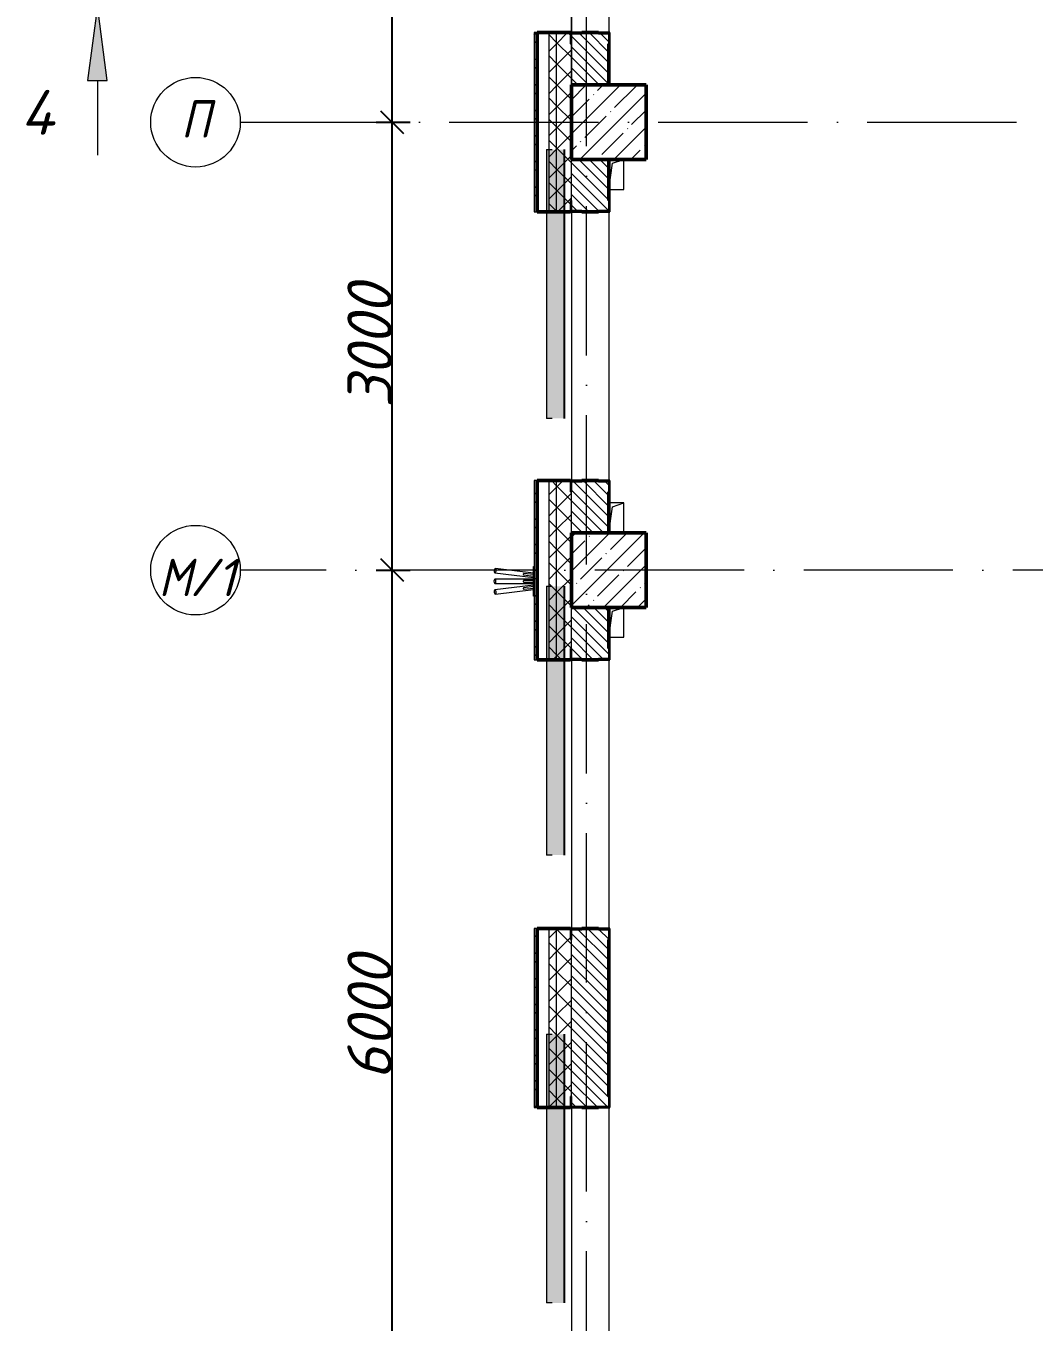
# Model space of a CAD drawing. Header units: millimetres. Extents: x -537608 to 253996, y -217170 to 186033.
# Drawn here: x -190753 to -183999, y -38294 to -29612 of the extents above; entities that cross this region are included whole.
import ezdxf

# ---------------------------------------------------------------- set-up
doc = ezdxf.new("R2010")
doc.units = ezdxf.units.MM
doc.linetypes.add('50_200_ШТРИХ_1Т_ш5_п1_п1_', pattern=[1400, 1000, -200, 0, -200])
for name, color, linetype, lineweight in [('A-____-____-DIMS', 7, 'Continuous', 9), ('A-GENM-____-MCUT', 7, 'Continuous', 25), ('A-GENM-____-OTLN', 7, 'Continuous', 9), ('A-GENM-____-OTLN-1', 7, 'Continuous', 25), ('A-GLAZ-____-OTLN', 7, 'Continuous', 9), ('A-WALL-____-MCUT-2', 7, 'Continuous', 50), ('A-WALL-____-MCUT-3', 7, 'Continuous', 9), ('A-WALL-____-OTLN', 7, 'Continuous', 9), ('A-WALL-____-PATT-1', 7, 'Continuous', 9), ('A-WALL-FNSH-MCUT-1', 7, 'Continuous', 9), ('G-____-____-SYMB', 7, 'Continuous', 9), ('S-COLS-____-MCUT', 7, 'Continuous', 50), ('S-COLS-____-OTLN', 7, 'Continuous', 9), ('S-GRID-____-IDEN', 7, 'Continuous', 9), ('S-GRID-____-OTLN-1', 7, '50_200_ШТРИХ_1Т_ш5_п1_п1_', 9)]:
    doc.layers.add(name, color=color, linetype=linetype, lineweight=lineweight)
doc.layers.add('A-GLAZ-____-OTLN-1', color=7, linetype='Continuous', lineweight=9, true_color=0xc0c0c0)
doc.styles.add('ISOCPEUR_I', font='isocpeui.ttf', dxfattribs={"height": 300})
doc.styles.add('ISOCPEUR_I_8', font='isocpeui.ttf', dxfattribs={"height": 300})
doc.dimstyles.new('ISO-2_5_0_9К_БОЛЬШОЙ_ОСИ', dxfattribs={"dimscale": 304.8, "dimtxt": 248.995294, "dimasz": 0.492126, "dimexe": 0.393701, "dimexo": 0, "dimgap": 0, "dimtad": 1, "dimdec": 0, "dimzin": 0, "dimdsep": 46, "dimtxsty": 'ISOCPEUR_I', "dimblk1": 'OBLIQUE', "dimblk2": 'OBLIQUE', "dimsah": 1, "dimcen": 0.09, "dimdle": 0.393701, "dimazin": 0, "dimtfac": 1, "dimtdec": 4, "dimtix": 1, "dimtmove": 0, "dimatfit": 3, "dimfxl": 1, "dimtvp": 1, "dimtolj": 1, "dimtzin": 0, "dimarcsym": 2})
pattern_1 = [(45, (-184647.67, -56738.29), (-70.71068, 70.71068), []), (135, (-184647.67, -56738.29), (-70.71068, -70.71068), [])]
pattern_2 = [(135, (-184647.673, -56738.29), (-35.35534, -35.35534), [])]
pattern_3 = [(45, (-184647.67, -56738.29), (-85.5366, 85.5366), []), (45, (-184590.65, -56738.29), (-85.5366, 85.5366), [])]

# ---------------------------------------------------------------- blocks, each defined once
blk = doc.blocks.new('BSC_Колонна _Прямоугольная - 500х500-V38-АР1_План отверстий 2 этажа в осях 1-64_А-ГГ')
at = {"layer": 'S-COLS-____-OTLN'}
h = blk.add_hatch(dxfattribs=at)
h.set_pattern_fill('FP_67', color=256, style=0, pattern_type=2)
h.set_pattern_definition([(45, (2200, -26481.04), (-114.0493, 114.0493), []), (45, (2314.05, -26481.04), (-114.0493, 114.0493), [201.613, -40.323, 3.353, -36.97])])
h.paths.add_polyline_path([(-250, -250), (250, -250), (250, 250), (-250, 250), (-250, 54.7)], flags=0)
at = {"layer": 'S-COLS-____-MCUT'}
for p, q in [((250, 250), (-250, 250)), ((-250, 250), (-250, -250)), ((250, -250), (250, 250)), ((-250, -250), (250, -250))]:
    blk.add_line(p, q, dxfattribs=at)
blk = doc.blocks.new('BSC_Колонна _Прямоугольная - 500х500-V44-АР1_План отверстий 2 этажа в осях 1-64_А-ГГ')
at = {"layer": 'S-COLS-____-OTLN'}
h = blk.add_hatch(dxfattribs=at)
h.set_pattern_fill('FP_73', color=256, style=0, pattern_type=2)
h.set_pattern_definition([(45, (2200, -23481.04), (-114.0493, 114.0493), []), (45, (2314.05, -23481.04), (-114.0493, 114.0493), [201.613, -40.323, 3.353, -36.97])])
h.paths.add_polyline_path([(-250, -250), (250, -250), (250, 250), (-250, 250)], flags=0)
at = {"layer": 'S-COLS-____-MCUT'}
for p, q in [((250, 250), (-250, 250)), ((-250, 250), (-250, -250)), ((250, -250), (250, 250)), ((-250, -250), (250, -250))]:
    blk.add_line(p, q, dxfattribs=at)
blk = doc.blocks.new('Фахверк_СКБ_Уголок - 250_2700-27497298-АР1_План отверстий 2 этажа в осях 1-64_А-ГГ')
at = {"layer": 'A-GENM-____-MCUT'}
for p, q in [((200, 181), (125, 181)), ((125, 181), (125, 106)), ((131, 106), (131, 175)), ((131, 175), (200, 175)), ((200, 175), (200, 181)), ((125, 106), (131, 106)), ((131, -6), (125, -6)), ((125, -6), (125, -81)), ((125, -81), (200, -81)), ((131, -75), (131, -6)), ((200, -75), (131, -75)), ((200, -81), (200, -75))]:
    blk.add_line(p, q, dxfattribs=at)
blk = doc.blocks.new('AR_Отверстие прямоугольное _в плите_ - AR_Отверстие прямоугольное _в плите_-30510733-АР1_План отверстий 2 этажа в осях 1-64_А-ГГ')
at = {"layer": 'A-GENM-____-OTLN'}
for p, q in [((-25, 75), (50, 100)), ((50, -100), (50, 100)), ((-50, -100), (-25, 75)), ((-50, -100), (50, -100))]:
    blk.add_line(p, q, dxfattribs=at)
blk = doc.blocks.new('AR_Отверстие прямоугольное _в плите_ - AR_Отверстие прямоугольное _в плите_-V158-АР1_План отверстий 2 этажа в осях 1-64_А-ГГ')
at = {"layer": 'A-GENM-____-OTLN'}
for p, q in [((50, 100), (-50, 100)), ((-25, 75), (50, 100)), ((50, -100), (50, 100)), ((-50, -100), (-25, 75))]:
    blk.add_line(p, q, dxfattribs=at)
blk = doc.blocks.new('Отлив_СКБ - Отлив витража_120_НВФ-31885689-АР1_План отверстий 2 этажа в осях 1-64_А-ГГ')
at = {"layer": 'A-GLAZ-____-OTLN-1'}
for points in [[(1800, 2), (1800, 120), (0, 120), (0, 2), (1103.1, 2)], [(1103.1, 0), (1800, 0), (1800, 2), (0, 2), (0, 0)]]:
    blk.add_hatch(color=256, dxfattribs=at).paths.add_polyline_path(points, flags=0)
at = {"layer": 'A-GLAZ-____-OTLN'}
for p, q in [((0, 83), (0, 120)), ((1800, 120), (0, 120)), ((1800, 120), (1800, 83)), ((0, 2), (1800, 2)), ((1800, 0), (0, 0))]:
    blk.add_line(p, q, dxfattribs=at)
blk = doc.blocks.new('Указатель_Флаги_По грани - Указатель_Флаги_По грани-31763482-АР1_План отверстий 2 этажа в осях 1-64_А-ГГ')
at = {"layer": 'A-GENM-____-OTLN'}
for p, q in [((-2963.1, 23462.6), (-2705, 23430.9)), ((-2705, 23461.2), (-2959.5, 23492.4)), ((-2768.8, 23448.8), (-2705, 23441)), ((-2705, 23451.1), (-2767.5, 23458.8)), ((-2705, 23307), (-2705, 23505)), ((-2705, 23505), (-2700, 23505)), ((-2705, 23421.1), (-2963.2, 23421)), ((-2963.2, 23391), (-2705, 23391.1)), ((-2705, 23381.2), (-2963.1, 23349.5)), ((-2705, 23371.1), (-2768.8, 23363.3)), ((-2705, 23411.1), (-2768.6, 23411)), ((-2768.6, 23401), (-2705, 23401.1)), ((-2767.5, 23353.3), (-2705, 23361)), ((-2959.5, 23319.7), (-2705, 23350.9)), ((-2700, 23307), (-2705, 23307))]:
    blk.add_line(p, q, dxfattribs=at)
for centre, major_axis, start_param, end_param in [((-2961.3, 23477.5), (1.8, 14.9), 1.570796, 4.712389), ((-2961.3, 23477.5), (1.8, 14.9), 4.712389, 7.853982), ((-2963.2, 23406), (0, 15), 4.712389, 7.853982), ((-2963.2, 23406), (0, 15), 1.570796, 4.712389), ((-2961.3, 23334.6), (-1.8, 14.9), 4.712389, 7.853982), ((-2961.3, 23334.6), (-1.8, 14.9), 1.570796, 4.712389)]:
    blk.add_ellipse(centre, major_axis=major_axis, ratio=0.422618, start_param=start_param, end_param=end_param, dxfattribs=at)
for points, knots in [([(-2772.7, 23454.4), (-2772.8, 23453.7), (-2772.7, 23452.4), (-2772.2, 23451), (-2771.5, 23450.1), (-2770.8, 23449.5), (-2770.2, 23449.2), (-2769.7, 23449), (-2769.4, 23448.9), (-2769.3, 23448.9)], [0, 0, 0, 0, 0.1111111, 0.2222222, 0.2777778, 0.3333333, 0.3888889, 0.4166667, 0.4444444, 0.4444444, 0.4444444, 0.4444444]), ([(-2768, 23458.8), (-2768.2, 23458.8), (-2768.5, 23458.8), (-2769.1, 23458.7), (-2769.7, 23458.6), (-2770.5, 23458.2), (-2771.4, 23457.5), (-2772.3, 23456.3), (-2772.6, 23455), (-2772.7, 23454.4)], [0.5555556, 0.5555556, 0.5555556, 0.5555556, 0.5833333, 0.6111111, 0.6666667, 0.7222222, 0.7777778, 0.8888889, 1, 1, 1, 1]), ([(-2769.1, 23411), (-2769.3, 23411), (-2769.6, 23411), (-2770, 23410.9), (-2770.4, 23410.7), (-2770.9, 23410.5), (-2771.5, 23410.1), (-2772.3, 23409.3), (-2773, 23408), (-2773.2, 23406.7), (-2773.2, 23406)], [0.5555556, 0.5555556, 0.5555556, 0.5555556, 0.5833333, 0.6111111, 0.6388889, 0.6666667, 0.7222222, 0.7777778, 0.8888889, 1, 1, 1, 1]), ([(-2773.2, 23406), (-2773.2, 23405.4), (-2773, 23404.1), (-2772.3, 23402.7), (-2771.5, 23401.9), (-2770.8, 23401.5), (-2770.1, 23401.2), (-2769.6, 23401.1), (-2769.3, 23401.1), (-2769.1, 23401.1)], [0, 0, 0, 0, 0.1111111, 0.2222222, 0.2777778, 0.3333333, 0.3888889, 0.4166667, 0.4444444, 0.4444444, 0.4444444, 0.4444444]), ([(-2769.3, 23363.2), (-2769.4, 23363.1), (-2769.7, 23363.1), (-2770.2, 23362.9), (-2770.8, 23362.6), (-2771.5, 23362), (-2772.2, 23361.1), (-2772.7, 23359.7), (-2772.8, 23358.4), (-2772.7, 23357.7)], [0.5555556, 0.5555556, 0.5555556, 0.5555556, 0.5833333, 0.6111111, 0.6666667, 0.7222222, 0.7777778, 0.8888889, 1, 1, 1, 1]), ([(-2772.7, 23357.7), (-2772.6, 23357.1), (-2772.3, 23355.8), (-2771.4, 23354.6), (-2770.5, 23353.9), (-2769.7, 23353.5), (-2769.1, 23353.3), (-2768.5, 23353.3), (-2768.2, 23353.3), (-2768, 23353.3)], [0, 0, 0, 0, 0.1111111, 0.2222222, 0.2777778, 0.3333333, 0.3888889, 0.4166667, 0.4444444, 0.4444444, 0.4444444, 0.4444444])]:
    blk.add_open_spline(points, degree=3, knots=knots, dxfattribs=at)
blk = doc.blocks.new('Ось сетки - Круг_Ø6_00__ISO-2_5_0_9K_-25732049-АР1_План отверстий 2 этажа в осях 1-64_А-ГГ')
at = {"layer": 'S-GRID-____-IDEN'}
blk.add_circle((0, 0), 3, dxfattribs=at)
blk = doc.blocks.new('_Oblique')
at = {"color": 0, "linetype": 'ByBlock', "lineweight": -2}
blk.add_line((-0.5, -0.5), (0.5, 0.5), dxfattribs=at)
blk = doc.blocks.new('*D2463')
at = {"layer": 'A-____-____-DIMS', "color": 0, "lineweight": -2, "transparency": 16777216}
for p, q in [((-188299.1, -39377.2), (-188299.1, -33137.2)), ((-188405.1, -33257.2), (-188179.1, -33257.2)), ((-188405.1, -39257.2), (-188179.1, -39257.2))]:
    blk.add_line(p, q, dxfattribs=at)
at = {"layer": 'Defpoints', "color": 0, "transparency": 16777216}
for p in [(-188405.1, -33257.2), (-188299.1, -33257.2), (-188405.1, -39257.2)]:
    blk.add_point(p, dxfattribs=at)
at = {"layer": 'A-____-____-DIMS', "color": 0, "lineweight": -2, "transparency": 16777216, "xscale": 150, "yscale": 150, "zscale": 150}
for p, rotation in [((-188299.1, -33257.2), 90), ((-188299.1, -39257.2), 270)]:
    blk.add_blockref('_Oblique', p, dxfattribs=dict(at, rotation=rotation))
at = {"layer": 'A-____-____-DIMS', "color": 0, "transparency": 16777216, "insert": (-188449.1, -36257.2), "char_height": 300, "width": 758.478, "attachment_point": 5, "rotation": 90, "style": 'ISOCPEUR_I'}
blk.add_mtext('\\A1;6000', dxfattribs=at)
blk = doc.blocks.new('*D2464')
at = {"layer": 'A-____-____-DIMS', "color": 0, "lineweight": -2, "transparency": 16777216}
for p, q in [((-188299.1, -33377.2), (-188299.1, -30137.2)), ((-188405.1, -30257.2), (-188179.1, -30257.2)), ((-188405.1, -33257.2), (-188179.1, -33257.2))]:
    blk.add_line(p, q, dxfattribs=at)
at = {"layer": 'Defpoints', "color": 0, "transparency": 16777216}
for p in [(-188405.1, -30257.2), (-188299.1, -30257.2), (-188405.1, -33257.2)]:
    blk.add_point(p, dxfattribs=at)
at = {"layer": 'A-____-____-DIMS', "color": 0, "lineweight": -2, "transparency": 16777216, "xscale": 150, "yscale": 150, "zscale": 150}
for p, rotation in [((-188299.1, -30257.2), 90), ((-188299.1, -33257.2), 270)]:
    blk.add_blockref('_Oblique', p, dxfattribs=dict(at, rotation=rotation))
at = {"layer": 'A-____-____-DIMS', "color": 0, "transparency": 16777216, "insert": (-188449.1, -31757.2), "char_height": 300, "width": 758.478, "attachment_point": 5, "rotation": 90, "style": 'ISOCPEUR_I'}
blk.add_mtext('\\A1;3000', dxfattribs=at)
blk = doc.blocks.new('*D2465')
at = {"layer": 'A-____-____-DIMS', "color": 0, "lineweight": -2, "transparency": 16777216}
for p, q in [((-188299.1, -30377.2), (-188299.1, -24137.2)), ((-188405.1, -24257.2), (-188179.1, -24257.2)), ((-188405.1, -30257.2), (-188179.1, -30257.2))]:
    blk.add_line(p, q, dxfattribs=at)
at = {"layer": 'Defpoints', "color": 0, "transparency": 16777216}
for p in [(-188405.1, -24257.2), (-188299.1, -24257.2), (-188405.1, -30257.2)]:
    blk.add_point(p, dxfattribs=at)
at = {"layer": 'A-____-____-DIMS', "color": 0, "lineweight": -2, "transparency": 16777216, "xscale": 150, "yscale": 150, "zscale": 150}
for p, rotation in [((-188299.1, -24257.2), 90), ((-188299.1, -30257.2), 270)]:
    blk.add_blockref('_Oblique', p, dxfattribs=dict(at, rotation=rotation))
at = {"layer": 'A-____-____-DIMS', "color": 0, "transparency": 16777216, "insert": (-188449.1, -27257.2), "char_height": 300, "width": 758.478, "attachment_point": 5, "rotation": 90, "style": 'ISOCPEUR_I'}
blk.add_mtext('\\A1;6000', dxfattribs=at)
blk = doc.blocks.new('Разрез - Заголовок разреза-10218885-АР1_План отверстий 2 этажа в осях 1-64_А-ГГ')
at = {"layer": 'G-____-____-SYMB'}
for points in [[(0, 0.5), (0, -0.5), (-9, -0.5), (-9, 0.5)], [(-6.342, -5.5), (-7.658, -5.5), (-7, -0.5)]]:
    blk.add_hatch(color=256, dxfattribs=at).paths.add_polyline_path(points, flags=0)
for p, q in [((0, 0.5), (-9, 0.5)), ((-9, 0.5), (-9, -0.5)), ((0, -0.5), (0, 0.5)), ((-9, -0.5), (0, -0.5)), ((-7, -0.5), (-7.658, -5.5)), ((-6.342, -5.5), (-7, -0.5)), ((-7.658, -5.5), (-6.342, -5.5)), ((-7, -5.5), (-7, -10.5))]:
    blk.add_line(p, q, dxfattribs=at)

msp = doc.modelspace()

# ---------------------------------------------------------------- hatches: boundary and pattern name
at = {"layer": 'A-WALL-____-PATT-1'}
h = msp.add_hatch(dxfattribs=at)
h.set_pattern_fill('FP_1', color=256, style=0, pattern_type=2)
h.set_pattern_definition(pattern_1)
h.paths.add_polyline_path([(-187247.6725, -30007.2474), (-187197.6725, -30007.2474), (-187197.6725, -29657.2474), (-187247.6725, -29657.2474)], flags=0)
h.paths.add_polyline_path([(-187247.6725, -27857.2474), (-187197.6725, -27857.2474), (-187197.6725, -26657.2474), (-187247.6725, -26657.2474)], flags=0)
h.paths.add_polyline_path([(-187247.6725, -24857.2474), (-187197.6725, -24857.2474), (-187197.6725, -24507.2474), (-187247.6725, -24507.2474)], flags=0)
h = msp.add_hatch(dxfattribs=at)
h.set_pattern_fill('FP_1', color=256, style=0, pattern_type=2)
h.set_pattern_definition(pattern_1)
h.paths.add_polyline_path([(-187097.6725, -30007.2474), (-187097.6725, -29732.2474), (-187103.6725, -29732.2474), (-187103.6725, -29657.2474), (-187197.6725, -29657.2474), (-187197.6725, -30007.2474), (-187103.6725, -30007.2474)], flags=0)
h.paths.add_polyline_path([(-187103.6725, -27857.2474), (-187103.6725, -27782.2474), (-187097.6725, -27782.2474), (-187097.6725, -26732.2474), (-187103.6725, -26732.2474), (-187103.6725, -26657.2474), (-187197.6725, -26657.2474), (-187197.6725, -27857.2474)], flags=0)
h.paths.add_polyline_path([(-187103.6725, -24857.2474), (-187103.6725, -24782.2474), (-187097.6725, -24782.2474), (-187097.6725, -24507.2474), (-187197.6725, -24507.2474), (-187197.6725, -24857.2474)], flags=0)
h = msp.add_hatch(dxfattribs=at)
h.set_pattern_fill('FP_6', color=256, style=0, pattern_type=2)
h.set_pattern_definition(pattern_2)
h.paths.add_polyline_path([(-186847.6725, -30007.2474), (-186847.6725, -29663.2474), (-186916.6725, -29663.2474), (-186916.6725, -29657.2474), (-187028.6725, -29657.2474), (-187028.6725, -29663.2474), (-187097.6725, -29663.2474), (-187097.6725, -30007.2474)], flags=0)
h.paths.add_polyline_path([(-186916.6725, -27857.2474), (-186916.6725, -27851.2474), (-186847.6725, -27851.2474), (-186847.6725, -26663.2474), (-186916.6725, -26663.2474), (-186916.6725, -26657.2474), (-187028.6725, -26657.2474), (-187028.6725, -26663.2474), (-187097.6725, -26663.2474), (-187097.6725, -27851.2474), (-187028.6725, -27851.2474), (-187028.6725, -27857.2474)], flags=0)
h.paths.add_polyline_path([(-186916.6725, -24857.2474), (-186916.6725, -24851.2474), (-186847.6725, -24851.2474), (-186847.6725, -24507.2474), (-187097.6725, -24507.2474), (-187097.6725, -24851.2474), (-187028.6725, -24851.2474), (-187028.6725, -24857.2474)], flags=0)
h = msp.add_hatch(dxfattribs=at)
h.set_pattern_fill('FP_3', color=256, style=0, pattern_type=2)
h.set_pattern_definition(pattern_3)
h.paths.add_polyline_path([(-187327.6725, -29932.2474), (-187327.6725, -29657.2474), (-187347.6725, -29657.2474), (-187347.6725, -29932.2474)], flags=0)
h.paths.add_polyline_path([(-187347.6725, -27857.2474), (-187327.6725, -27857.2474), (-187327.6725, -26657.2474), (-187347.6725, -26657.2474)], flags=0)
h.paths.add_polyline_path([(-187327.6725, -24857.2474), (-187327.6725, -24677.2474), (-187347.6725, -24677.2474), (-187347.6725, -24857.2474)], flags=0)
h = msp.add_hatch(dxfattribs=at)
h.set_pattern_fill('FP_3', color=256, style=0, pattern_type=2)
h.set_pattern_definition(pattern_3)
h.paths.add_polyline_path([(-187347.6725, -47222.2474), (-187327.6725, -47222.2474), (-187327.6725, -44907.2474), (-187347.6725, -44907.2474), (-187347.6725, -45682.4529)], flags=0)
h.paths.add_polyline_path([(-187327.6725, -43107.2474), (-187327.6725, -41657.2474), (-187347.6725, -41657.2474), (-187347.6725, -43107.2474)], flags=0)
h.paths.add_polyline_path([(-187327.6725, -39857.2474), (-187327.6725, -38657.2474), (-187347.6725, -38657.2474), (-187347.6725, -39857.2474)], flags=0)
h.paths.add_polyline_path([(-187347.6725, -36857.2474), (-187327.6725, -36857.2474), (-187327.6725, -35657.2474), (-187347.6725, -35657.2474)], flags=0)
h.paths.add_polyline_path([(-187327.6725, -33857.2474), (-187327.6725, -32657.2474), (-187347.6725, -32657.2474), (-187347.6725, -33857.2474)], flags=0)
h.paths.add_polyline_path([(-187327.6725, -30857.2474), (-187327.6725, -29932.2474), (-187347.6725, -29932.2474), (-187347.6725, -30857.2474)], flags=0)
h = msp.add_hatch(dxfattribs=at)
h.set_pattern_fill('FP_1', color=256, style=0, pattern_type=2)
h.set_pattern_definition(pattern_1)
h.paths.add_polyline_path([(-187197.6725, -47222.2474), (-187197.6725, -44907.2474), (-187247.6725, -44907.2474), (-187247.6725, -47222.2474)], flags=0)
h.paths.add_polyline_path([(-187197.6725, -43107.2474), (-187197.6725, -41657.2474), (-187247.6725, -41657.2474), (-187247.6725, -43107.2474)], flags=0)
h.paths.add_polyline_path([(-187197.6725, -39857.2474), (-187197.6725, -38657.2474), (-187247.6725, -38657.2474), (-187247.6725, -39857.2474)], flags=0)
h.paths.add_polyline_path([(-187247.6725, -36857.2474), (-187197.6725, -36857.2474), (-187197.6725, -35657.2474), (-187247.6725, -35657.2474)], flags=0)
h.paths.add_polyline_path([(-187197.6725, -33857.2474), (-187197.6725, -32657.2474), (-187247.6725, -32657.2474), (-187247.6725, -33857.2474)], flags=0)
h.paths.add_polyline_path([(-187197.6725, -30857.2474), (-187197.6725, -30007.2474), (-187247.6725, -30007.2474), (-187247.6725, -30857.2474)], flags=0)
h = msp.add_hatch(dxfattribs=at)
h.set_pattern_fill('FP_1', color=256, style=0, pattern_type=2)
h.set_pattern_definition(pattern_1)
h.paths.add_polyline_path([(-187197.6725, -47222.2474), (-187097.6725, -47222.2474), (-187097.6725, -44982.2474), (-187103.6725, -44982.2474), (-187103.6725, -44907.2474), (-187197.6725, -44907.2474), (-187197.6725, -47207.2474)], flags=0)
h.paths.add_polyline_path([(-187103.6725, -43107.2474), (-187103.6725, -43032.2474), (-187097.6725, -43032.2474), (-187097.6725, -41732.2474), (-187103.6725, -41732.2474), (-187103.6725, -41657.2474), (-187197.6725, -41657.2474), (-187197.6725, -43107.2474)], flags=0)
h.paths.add_polyline_path([(-187103.6725, -39857.2474), (-187103.6725, -39782.2474), (-187097.6725, -39782.2474), (-187097.6725, -38732.2474), (-187103.6725, -38732.2474), (-187103.6725, -38657.2474), (-187197.6725, -38657.2474), (-187197.6725, -39857.2474)], flags=0)
h.paths.add_polyline_path([(-187197.6725, -36857.2474), (-187103.6725, -36857.2474), (-187103.6725, -36782.2474), (-187097.6725, -36782.2474), (-187097.6725, -35732.2474), (-187103.6725, -35732.2474), (-187103.6725, -35657.2474), (-187197.6725, -35657.2474), (-187197.6725, -36851.2474)], flags=0)
h.paths.add_polyline_path([(-187103.6725, -33857.2474), (-187103.6725, -33782.2474), (-187097.6725, -33782.2474), (-187097.6725, -32732.2474), (-187103.6725, -32732.2474), (-187103.6725, -32657.2474), (-187197.6725, -32657.2474), (-187197.6725, -33857.2474)], flags=0)
h.paths.add_polyline_path([(-187197.6725, -30857.2474), (-187103.6725, -30857.2474), (-187103.6725, -30782.2474), (-187097.6725, -30782.2474), (-187097.6725, -30007.2474), (-187197.6725, -30007.2474), (-187197.6725, -30851.2474)], flags=0)
h = msp.add_hatch(dxfattribs=at)
h.set_pattern_fill('FP_6', color=256, style=0, pattern_type=2)
h.set_pattern_definition(pattern_2)
h.paths.add_polyline_path([(-187097.6725, -33007.2474), (-186847.6725, -33007.2474), (-186847.6725, -32663.2474), (-186916.6725, -32663.2474), (-186916.6725, -32657.2474), (-187028.6725, -32657.2474), (-187028.6725, -32663.2474), (-187097.6725, -32663.2474), (-187097.6725, -32782.5429)], flags=0)
h.paths.add_polyline_path([(-186916.6725, -30857.2474), (-186916.6725, -30851.2474), (-186847.6725, -30851.2474), (-186847.6725, -30507.2474), (-187097.6725, -30507.2474), (-187097.6725, -30851.2474), (-187028.6725, -30851.2474), (-187028.6725, -30857.2474)], flags=0)
h = msp.add_hatch(dxfattribs=at)
h.set_pattern_fill('FP_6', color=256, style=0, pattern_type=2)
h.set_pattern_definition(pattern_2)
h.paths.add_polyline_path([(-187097.6725, -39007.2474), (-186847.6725, -39007.2474), (-186847.6725, -38663.2474), (-186916.6725, -38663.2474), (-186916.6725, -38657.2474), (-187028.6725, -38657.2474), (-187028.6725, -38663.2474), (-187097.6725, -38663.2474), (-187097.6725, -38802.5009)], flags=0)
h.paths.add_polyline_path([(-186916.6725, -36857.2474), (-186916.6725, -36851.2474), (-186847.6725, -36851.2474), (-186847.6725, -35663.2474), (-186916.6725, -35663.2474), (-186916.6725, -35657.2474), (-187028.6725, -35657.2474), (-187028.6725, -35663.2474), (-187097.6725, -35663.2474), (-187097.6725, -36851.2474), (-187028.6725, -36851.2474), (-187028.6725, -36857.2474)], flags=0)
h.paths.add_polyline_path([(-186916.6725, -33857.2474), (-186916.6725, -33851.2474), (-186847.6725, -33851.2474), (-186847.6725, -33507.2474), (-187097.6725, -33507.2474), (-187097.6725, -33851.2474), (-187028.6725, -33851.2474), (-187028.6725, -33857.2474)], flags=0)

# ---------------------------------------------------------------- linework, layer by layer
at = {"layer": 'A-WALL-____-MCUT-2'}
for p, q in [((-187103.6725, -29657.2474), (-187327.6725, -29657.2474)), ((-187327.6725, -29932.2474), (-187327.6725, -29657.2474)), ((-187327.6725, -30857.2474), (-187327.6725, -29657.2474)), ((-186916.6725, -29657.2474), (-187028.6725, -29657.2474)), ((-186847.6725, -30007.2474), (-186847.6725, -29732.2474)), ((-186847.6725, -30782.2474), (-186847.6725, -30507.2474)), ((-187327.6725, -30857.2474), (-187103.6725, -30857.2474)), ((-187028.6725, -30857.2474), (-186916.6725, -30857.2474)), ((-187103.6725, -32657.2474), (-187327.6725, -32657.2474)), ((-187327.6725, -32657.2474), (-187327.6725, -33857.2474)), ((-186916.6725, -32657.2474), (-187028.6725, -32657.2474)), ((-186847.6725, -33007.2474), (-186847.6725, -32732.2474)), ((-186847.6725, -33782.2474), (-186847.6725, -33507.2474)), ((-187327.6725, -33857.2474), (-187103.6725, -33857.2474)), ((-187028.6725, -33857.2474), (-186916.6725, -33857.2474)), ((-187103.6725, -35657.2474), (-187327.6725, -35657.2474)), ((-187327.6725, -35657.2474), (-187327.6725, -36857.2474)), ((-186916.6725, -35657.2474), (-187028.6725, -35657.2474)), ((-186847.6725, -36782.2474), (-186847.6725, -35732.2474)), ((-187327.6725, -36857.2474), (-187103.6725, -36857.2474)), ((-187028.6725, -36857.2474), (-186916.6725, -36857.2474))]:
    msp.add_line(p, q, dxfattribs=at)
at = {"layer": 'A-WALL-____-MCUT-3'}
for p, q in [((-187247.6725, -30857.2474), (-187247.6725, -29657.2474)), ((-187197.6725, -30857.2474), (-187197.6725, -29657.2474)), ((-187097.6725, -29732.2474), (-187097.6725, -30007.2474)), ((-187097.6725, -30007.2474), (-187097.6725, -29732.2474)), ((-187097.6725, -30782.2474), (-187097.6725, -30507.2474)), ((-187247.6725, -33857.2474), (-187247.6725, -32657.2474)), ((-187197.6725, -33857.2474), (-187197.6725, -32657.2474)), ((-187097.6725, -33007.2474), (-187097.6725, -32732.2474)), ((-187097.6725, -33782.2474), (-187097.6725, -33507.2474)), ((-187247.6725, -36857.2474), (-187247.6725, -35657.2474)), ((-187197.6725, -36857.2474), (-187197.6725, -35657.2474)), ((-187097.6725, -36782.2474), (-187097.6725, -35732.2474))]:
    msp.add_line(p, q, dxfattribs=at)
at = {"layer": 'A-WALL-____-OTLN'}
for p, q in [((-187097.6725, -29657.2474), (-187097.6725, -27857.2474)), ((-187097.6725, -27857.2474), (-187097.6725, -29657.2474)), ((-186847.6725, -27857.2474), (-186847.6725, -29657.2474)), ((-187097.6725, -30857.2474), (-187097.6725, -32657.2474)), ((-186847.6725, -30857.2474), (-186847.6725, -32657.2474)), ((-187097.6725, -33857.2474), (-187097.6725, -35657.2474)), ((-186847.6725, -33857.2474), (-186847.6725, -35657.2474)), ((-187097.6725, -36857.2474), (-187097.6725, -38657.2474)), ((-186847.6725, -36857.2474), (-186847.6725, -38657.2474))]:
    msp.add_line(p, q, dxfattribs=at)
at = {"layer": 'A-WALL-FNSH-MCUT-1'}
for p, q in [((-187347.6725, -29657.2474), (-187347.6725, -29932.2474)), ((-187327.6725, -29657.2474), (-187347.6725, -29657.2474)), ((-187347.6725, -29932.2474), (-187347.6725, -30857.2474)), ((-187347.6725, -30857.2474), (-187327.6725, -30857.2474)), ((-187347.6725, -32657.2474), (-187347.6725, -33857.2474)), ((-187327.6725, -32657.2474), (-187347.6725, -32657.2474)), ((-187347.6725, -33857.2474), (-187327.6725, -33857.2474)), ((-187347.6725, -35657.2474), (-187347.6725, -36857.2474)), ((-187327.6725, -35657.2474), (-187347.6725, -35657.2474)), ((-187347.6725, -36857.2474), (-187327.6725, -36857.2474))]:
    msp.add_line(p, q, dxfattribs=at)
at = {"layer": 'S-GRID-____-OTLN-1'}
for p, q in [((-186997.6725, -61220.8957), (-186997.6725, -6857.3298)), ((-189316.4427, -30257.2474), (-157939.9334, -30257.2474)), ((-157939.9334, -33257.2474), (-189316.4427, -33257.2474))]:
    msp.add_line(p, q, dxfattribs=at)

# ---------------------------------------------------------------- block references
at = {"layer": 'A-GENM-____-OTLN'}
for name, p in [('AR_Отверстие прямоугольное _в плите_ - AR_Отверстие прямоугольное _в плите_-30510733-АР1_План отверстий 2 этажа в осях 1-64_А-ГГ', (-186797.6725, -30607.2474)), ('AR_Отверстие прямоугольное _в плите_ - AR_Отверстие прямоугольное _в плите_-V158-АР1_План отверстий 2 этажа в осях 1-64_А-ГГ', (-186797.6725, -32907.2474)), ('Указатель_Флаги_По грани - Указатель_Флаги_По грани-31763482-АР1_План отверстий 2 этажа в осях 1-64_А-ГГ', (-184647.6725, -56738.2894)), ('AR_Отверстие прямоугольное _в плите_ - AR_Отверстие прямоугольное _в плите_-30510733-АР1_План отверстий 2 этажа в осях 1-64_А-ГГ', (-186797.6725, -33607.2474))]:
    msp.add_blockref(name, p, dxfattribs=at)
at = {"layer": 'A-GENM-____-OTLN-1'}
for p, rotation in [((-187022.6725, -29532.2474), 269.9999999999999), ((-186922.6725, -30982.2474), 89.99999999999991), ((-187022.6725, -32532.2474), 269.9999999999999), ((-186922.6725, -33982.2474), 89.99999999999991), ((-187022.6725, -35532.2474), 269.9999999999999), ((-186922.6725, -36982.2474), 89.99999999999991)]:
    msp.add_blockref('Фахверк_СКБ_Уголок - 250_2700-27497298-АР1_План отверстий 2 этажа в осях 1-64_А-ГГ', p, dxfattribs=dict(at, rotation=rotation))
at = {"layer": 'A-GLAZ-____-OTLN', "rotation": 90}
for p in [(-187144.1575, -32240.6377), (-187144.1575, -35165.6377), (-187144.1575, -38165.6377)]:
    msp.add_blockref('Отлив_СКБ - Отлив витража_120_НВФ-31885689-АР1_План отверстий 2 этажа в осях 1-64_А-ГГ', p, dxfattribs=at)
at = {"layer": 'G-____-____-SYMB', "xscale": 99.99999999999993, "yscale": 99.99999999999993, "zscale": 99.99999999999993}
msp.add_blockref('Разрез - Заголовок разреза-10218885-АР1_План отверстий 2 этажа в осях 1-64_А-ГГ', (-189573.6928, -29427.2474), dxfattribs=at)
at = {"layer": 'S-COLS-____-OTLN'}
for name, p in [('BSC_Колонна _Прямоугольная - 500х500-V38-АР1_План отверстий 2 этажа в осях 1-64_А-ГГ', (-186847.6725, -30257.2474)), ('BSC_Колонна _Прямоугольная - 500х500-V44-АР1_План отверстий 2 этажа в осях 1-64_А-ГГ', (-186847.6725, -33257.2474))]:
    msp.add_blockref(name, p, dxfattribs=at)
at = {"layer": 'S-GRID-____-IDEN', "xscale": 99.99999999999993, "yscale": 99.99999999999993, "zscale": 99.99999999999993}
for p, rotation in [((-189616.4427, -30257.2474), 269.9999999999996), ((-189616.4427, -33257.2474), 89.9999999999998)]:
    msp.add_blockref('Ось сетки - Круг_Ø6_00__ISO-2_5_0_9K_-25732049-АР1_План отверстий 2 этажа в осях 1-64_А-ГГ', p, dxfattribs=dict(at, rotation=rotation))

# ---------------------------------------------------------------- texts
at = {"layer": 'G-____-____-SYMB', "insert": (-190790.4594, -30041.0538), "char_height": 300, "width": 296.624375, "attachment_point": 1, "style": 'ISOCPEUR_I_8'}
msp.add_mtext('\\fISOCPEUR|b0|i1|c204|p34|;4', dxfattribs=at)
at = {"layer": 'S-GRID-____-IDEN', "char_height": 250, "attachment_point": 1, "style": 'ISOCPEUR_I'}
for s, insert, width in [('\\fISOCPEUR|b0|i1|c204|p34|;\\W.9;П', (-189714.4222, -30110.6149), 223.670812), ('\\fISOCPEUR|b0|i1|c204|p34|;\\W.9;М', (-189864.0632, -33181.1715), 252.531562), ('/1', (-189655.7038, -33181.1715), 346.329)]:
    msp.add_mtext(s, dxfattribs=dict(at, insert=insert, width=width))

# ---------------------------------------------------------------- dimensions: what is measured, and where the dimension line sits
at = {"layer": 'A-____-____-DIMS'}
for base, p1, p2, override, picture, middle in [((-188299.0681, -24257.2474), (-188405.1341, -30257.2474), (-188405.1341, -24257.2474), {"dimpost": '<>', "dimfxl": 6000}, '*D2465', (-188449.0681, -27257.2474)), ((-188299.0681, -30257.2474), (-188405.1341, -33257.2474), (-188405.1341, -30257.2474), {"dimpost": '<>', "dimfxl": 3000}, '*D2464', (-188449.0681, -31757.2474)), ((-188299.0681, -33257.2474), (-188405.1341, -39257.2474), (-188405.1341, -33257.2474), {"dimpost": '<>', "dimfxl": 6000}, '*D2463', (-188449.0681, -36257.2474))]:
    dim = msp.add_linear_dim(base=base, p1=p1, p2=p2, angle=90, dimstyle='ISO-2_5_0_9К_БОЛЬШОЙ_ОСИ', override=override, dxfattribs=at)
    dim.commit()
    dim.dimension.update_dxf_attribs({"geometry": picture, "text_midpoint": middle})

doc.saveas('drawing.dxf')
